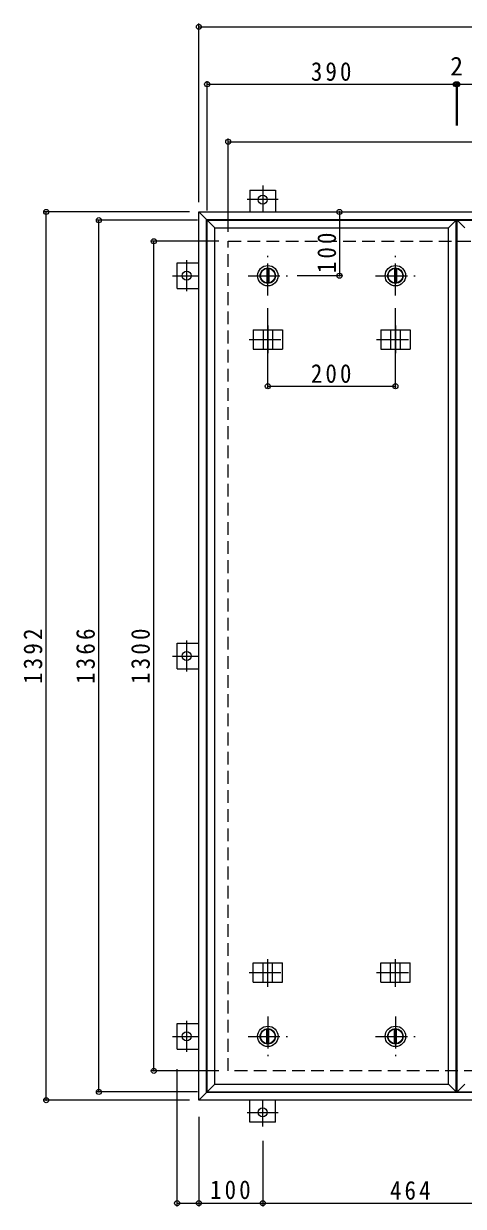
# Model space of a CAD drawing. Units: millimetres at full size, sheet at 1:10. Extents: x -2570 to 2371, y -1962 to 1482.
# Drawn here: x -2152 to -1463, y -402 to 1452 of the extents above; entities that cross this region are included whole.
import ezdxf
from ezdxf.enums import TextEntityAlignment as Align

# ---------------------------------------------------------------- set-up
doc = ezdxf.new("R2010")
doc.units = ezdxf.units.MM
doc.header["$LTSCALE"] = 10
doc.header["$PDMODE"] = 32
doc.header["$PDSIZE"] = 8
doc.linetypes.add('CHAIN1', pattern=[8, 5, -1, 1, -1])
doc.linetypes.add('DASHED2', pattern=[3, 2, -1])
for name, color, linetype, lineweight in [('0-1_躯体', 2, 'DASHED2', 9), ('0-2_仕上', 4, 'Continuous', 9), ('0-3_建具', 4, 'Continuous', 9), ('0-C', 2, 'Continuous', 9), ('0-E', 3, 'Continuous', 9), ('0-F', 7, 'Continuous', 9)]:
    doc.layers.add(name, color=color, linetype=linetype, lineweight=lineweight)
doc.styles.add('ＭＳ ゴシック', font='')
doc.styles.get('ＭＳ ゴシック').set_extended_font_data('MS Gothic')

msp = doc.modelspace()

# ---------------------------------------------------------------- linework, layer by layer
at = {"layer": '0-1_躯体'}
for p, q in [((-1831.46, 1110.53), (-331.46, 1110.53)), ((-1831.46, -189.47), (-1831.46, 1110.53)), ((-331.46, -189.47), (-1831.46, -189.47))]:
    msp.add_line(p, q, dxfattribs=at)
at = {"layer": '0-2_仕上'}
for p, q in [((-1864.46, -222.47), (-1864.46, 1143.53)), ((-1852.46, -210.47), (-1852.46, 1131.53)), ((-1486.46, -210.47), (-1486.46, 1131.53)), ((-1474.46, -222.47), (-1474.46, 1143.53)), ((-1472.46, -222.47), (-1472.46, 1143.53))]:
    msp.add_line(p, q, dxfattribs=at)
for points in [[(-1852.46, 1131.53), (-1864.46, 1143.53), (-1474.46, 1143.53)], [(-1852.46, 1131.53), (-1486.46, 1131.53), (-1474.46, 1143.53)], [(-1460.46, 1131.53), (-1472.46, 1143.53), (-1082.46, 1143.53)], [(-1852.46, -210.47), (-1864.46, -222.47), (-1474.46, -222.47)], [(-1852.46, -210.47), (-1486.46, -210.47), (-1474.46, -222.47)], [(-1460.46, -210.47), (-1472.46, -222.47), (-1082.46, -222.47)]]:
    msp.add_lwpolyline(points, dxfattribs=at)
at = {"layer": '0-3_建具', "color": 2}
for p, q in [((-1877.46, 1156.53), (-1865.46, 1144.53)), ((-1877.46, 1156.53), (-285.46, 1156.53)), ((-1877.46, -235.47), (-1877.46, 1156.53)), ((-1865.46, 1144.53), (-297.46, 1144.53)), ((-1865.46, -223.47), (-1865.46, 1144.53)), ((-1865.46, -223.47), (-1877.46, -235.47)), ((-285.46, -235.47), (-1877.46, -235.47)), ((-297.46, -223.47), (-1865.46, -223.47))]:
    msp.add_line(p, q, dxfattribs=at)
at = {"layer": '0-3_建具'}
for p, q in [((-1792.54, 971.53), (-1792.54, 941.53)), ((-1792.54, 971.53), (-1746.37, 971.53)), ((-1776.96, 971.53), (-1776.96, 941.53)), ((-1761.96, 971.53), (-1761.96, 941.53)), ((-1746.37, 971.53), (-1746.37, 941.53)), ((-1592.54, 971.53), (-1592.54, 941.53)), ((-1592.54, 971.53), (-1546.37, 971.53)), ((-1576.96, 971.53), (-1576.96, 941.53)), ((-1561.96, 971.53), (-1561.96, 941.53)), ((-1546.37, 971.53), (-1546.37, 941.53)), ((-1792.54, 941.53), (-1746.37, 941.53)), ((-1592.54, 941.53), (-1546.37, 941.53)), ((-1792.54, -50.47), (-1792.54, -20.47)), ((-1792.54, -20.47), (-1746.37, -20.47)), ((-1776.96, -50.47), (-1776.96, -20.47)), ((-1761.96, -50.47), (-1761.96, -20.47)), ((-1746.37, -50.47), (-1746.37, -20.47)), ((-1592.54, -50.47), (-1592.54, -20.47)), ((-1592.54, -20.47), (-1546.37, -20.47)), ((-1576.96, -50.47), (-1576.96, -20.47)), ((-1561.96, -50.47), (-1561.96, -20.47)), ((-1546.37, -50.47), (-1546.37, -20.47)), ((-1792.54, -50.47), (-1746.37, -50.47)), ((-1592.54, -50.47), (-1546.37, -50.47))]:
    msp.add_line(p, q, dxfattribs=at)
at = {"layer": '0-3_建具', "linetype": 'CHAIN1'}
for p, q in [((-1769.46, 978.65), (-1769.46, 935.41)), ((-1569.46, 978.65), (-1569.46, 935.41)), ((-1798.87, 956.53), (-1740.05, 956.53)), ((-1598.87, 956.53), (-1540.05, 956.53)), ((-1769.46, -57.59), (-1769.46, -14.35)), ((-1569.46, -57.59), (-1569.46, -14.35)), ((-1798.87, -35.47), (-1740.05, -35.47)), ((-1598.87, -35.47), (-1540.05, -35.47))]:
    msp.add_line(p, q, dxfattribs=at)
at = {"layer": '0-C', "linetype": 'CHAIN1'}
for p, q in [((-1769.46, 1025.53), (-1769.46, 1087.53)), ((-1569.46, 1025.53), (-1569.46, 1087.53)), ((-1800.46, 1056.53), (-1738.46, 1056.53)), ((-1600.46, 1056.53), (-1538.46, 1056.53)), ((-1769.46, -104.47), (-1769.46, -166.47)), ((-1569.46, -104.47), (-1569.46, -166.47)), ((-1800.46, -135.47), (-1738.46, -135.47)), ((-1600.46, -135.47), (-1538.46, -135.47))]:
    msp.add_line(p, q, dxfattribs=at)
at = {"layer": '0-C'}
for p, q in [((-1770.96, 1067.93), (-1770.96, 1045.13)), ((-1767.96, 1067.93), (-1767.96, 1045.13)), ((-1570.96, 1067.93), (-1570.96, 1045.13)), ((-1567.96, 1067.93), (-1567.96, 1045.13)), ((-1770.96, -146.87), (-1770.96, -124.07)), ((-1767.96, -146.87), (-1767.96, -124.07)), ((-1570.96, -146.87), (-1570.96, -124.07)), ((-1567.96, -146.87), (-1567.96, -124.07))]:
    msp.add_line(p, q, dxfattribs=at)
for centre, radius in [((-1769.46, 1056.53), 16), ((-1769.46, 1056.53), 12), ((-1769.46, 1056.53), 11.5), ((-1569.46, 1056.53), 16), ((-1569.46, 1056.53), 12), ((-1569.46, 1056.53), 11.5), ((-1769.46, -135.47), 16), ((-1769.46, -135.47), 12), ((-1769.46, -135.47), 11.5), ((-1569.46, -135.47), 16), ((-1569.46, -135.47), 12), ((-1569.46, -135.47), 11.5)]:
    msp.add_circle(centre, radius, dxfattribs=at)
at = {"layer": '0-E'}
for p, q in [((-1797.46, 1190.73), (-1757.46, 1190.73)), ((-1797.46, 1190.73), (-1797.46, 1156.53)), ((-1757.46, 1190.73), (-1757.46, 1156.53)), ((-1911.66, 1036.53), (-1911.66, 1076.53)), ((-1911.66, 1076.53), (-1877.46, 1076.53)), ((-1911.66, 1036.53), (-1877.46, 1036.53)), ((-1911.66, 440.53), (-1911.66, 480.53)), ((-1911.66, 480.53), (-1877.46, 480.53)), ((-1911.66, 440.53), (-1877.46, 440.53)), ((-1911.66, -155.47), (-1911.66, -115.47)), ((-1911.66, -115.47), (-1877.46, -115.47)), ((-1911.66, -155.47), (-1877.46, -155.47)), ((-1797.46, -269.67), (-1797.46, -235.47)), ((-1757.46, -269.67), (-1757.46, -235.47)), ((-1757.46, -269.67), (-1797.46, -269.67))]:
    msp.add_line(p, q, dxfattribs=at)
at = {"layer": '0-E', "linetype": 'CHAIN1'}
for p, q in [((-1777.46, 1197.71), (-1777.46, 1156.53)), ((-1753.08, 1175.73), (-1801.83, 1175.73)), ((-1896.66, 1080.91), (-1896.66, 1032.16)), ((-1918.63, 1056.53), (-1877.46, 1056.53)), ((-1896.66, 484.91), (-1896.66, 436.16)), ((-1918.63, 460.53), (-1877.46, 460.53)), ((-1896.66, -111.09), (-1896.66, -159.85)), ((-1918.63, -135.47), (-1877.46, -135.47)), ((-1777.46, -276.64), (-1777.46, -235.47)), ((-1801.83, -254.67), (-1753.08, -254.67))]:
    msp.add_line(p, q, dxfattribs=at)
at = {"layer": '0-E'}
for centre in [(-1777.46, 1175.73), (-1896.66, 1056.53), (-1896.66, 460.53), (-1896.66, -135.47), (-1777.46, -254.67)]:
    msp.add_circle(centre, 7, dxfattribs=at)
at = {"layer": '0-F'}
for p, q in [((-1877.46, 1171.53), (-1877.46, 1451.53)), ((-1877.46, 1446.53), (-285.46, 1446.53)), ((-1864.46, 1158.53), (-1864.46, 1361.53)), ((-1864.46, 1356.53), (-1474.46, 1356.53)), ((-1474.46, 1359.53), (-1474.46, 1291.73)), ((-1474.46, 1356.53), (-1472.46, 1356.53)), ((-1472.46, 1359.53), (-1472.46, 1291.73)), ((-1472.46, 1356.53), (-1082.46, 1356.53)), ((-1831.46, 1125.53), (-1831.46, 1271.53)), ((-1831.46, 1266.53), (-331.46, 1266.53)), ((-1892.46, 1156.53), (-2121.71, 1156.53)), ((-2116.71, -235.47), (-2116.71, 1156.53)), ((-1657.15, 1156.53), (-1657.15, 1056.53)), ((-1879.46, 1143.53), (-2039.25, 1143.53)), ((-2034.25, -222.47), (-2034.25, 1143.53)), ((-1846.46, 1110.53), (-1953.08, 1110.53)), ((-1948.08, -189.47), (-1948.08, 1110.53)), ((-1654.15, 1056.53), (-1723.28, 1056.53)), ((-1769.46, 880.23), (-1769.46, 1005.53)), ((-1569.46, 880.23), (-1569.46, 1005.53)), ((-1769.46, 883.23), (-1569.46, 883.23)), ((-1846.46, -189.47), (-1953.08, -189.47)), ((-1911.66, -401.83), (-1911.66, -186.68)), ((-1892.46, -235.47), (-2121.71, -235.47)), ((-1879.46, -222.47), (-2039.25, -222.47)), ((-1877.46, -261.68), (-1877.46, -401.83)), ((-1777.46, -298.98), (-1777.46, -401.83)), ((-1911.66, -396.83), (-1877.46, -396.83)), ((-1877.46, -396.83), (-1777.46, -396.83)), ((-1777.46, -396.83), (-1313.46, -396.83))]:
    msp.add_line(p, q, dxfattribs=at)
for p in [(-1877.46, 1446.53), (-1864.46, 1356.53), (-1474.46, 1356.53), (-1472.46, 1356.53), (-1831.46, 1266.53), (-2116.71, 1156.53), (-1657.15, 1156.53), (-2034.25, 1143.53), (-1948.08, 1110.53), (-1657.15, 1056.53), (-1769.46, 883.23), (-1569.46, 883.23), (-1948.08, -189.47), (-2034.25, -222.47), (-2116.71, -235.47), (-1911.66, -396.83), (-1877.46, -396.83), (-1777.46, -396.83)]:
    msp.add_point(p, dxfattribs=at)

# ---------------------------------------------------------------- texts
at = {"layer": '0-F', "color": 2, "style": 'ＭＳ ゴシック'}
msp.add_text('2', height=29.33, dxfattribs=at).set_placement((-1483.46, 1361.53), align=Align.BOTTOM_LEFT)
at = {"layer": '0-F', "color": 2, "char_height": 29.33, "attachment_point": 7, "style": 'ＭＳ ゴシック'}
for s, insert in [('\\T1.27;\\W0.9;390', (-1701.96, 1361.53)), ('\\T1.27;\\W0.9;200', (-1701.96, 888.23)), ('\\T1.27;\\W0.9;100', (-1859.96, -390.83)), ('\\T1.27;\\W0.9;464', (-1577.96, -391.83))]:
    msp.add_mtext(s, dxfattribs=dict(at, insert=insert))
at = {"layer": '0-F', "color": 2, "char_height": 29.33, "attachment_point": 7, "rotation": 90, "style": 'ＭＳ ゴシック'}
for s, insert in [('\\T1.27;\\W0.9;100', (-1662.15, 1060.54)), ('\\T1.28;\\W0.9;1392', (-2122.71, 416.78)), ('\\T1.28;\\W0.9;1366', (-2040.25, 416.78)), ('\\T1.28;\\W0.9;1300', (-1954.08, 416.78))]:
    msp.add_mtext(s, dxfattribs=dict(at, insert=insert))

doc.saveas('drawing.dxf')
